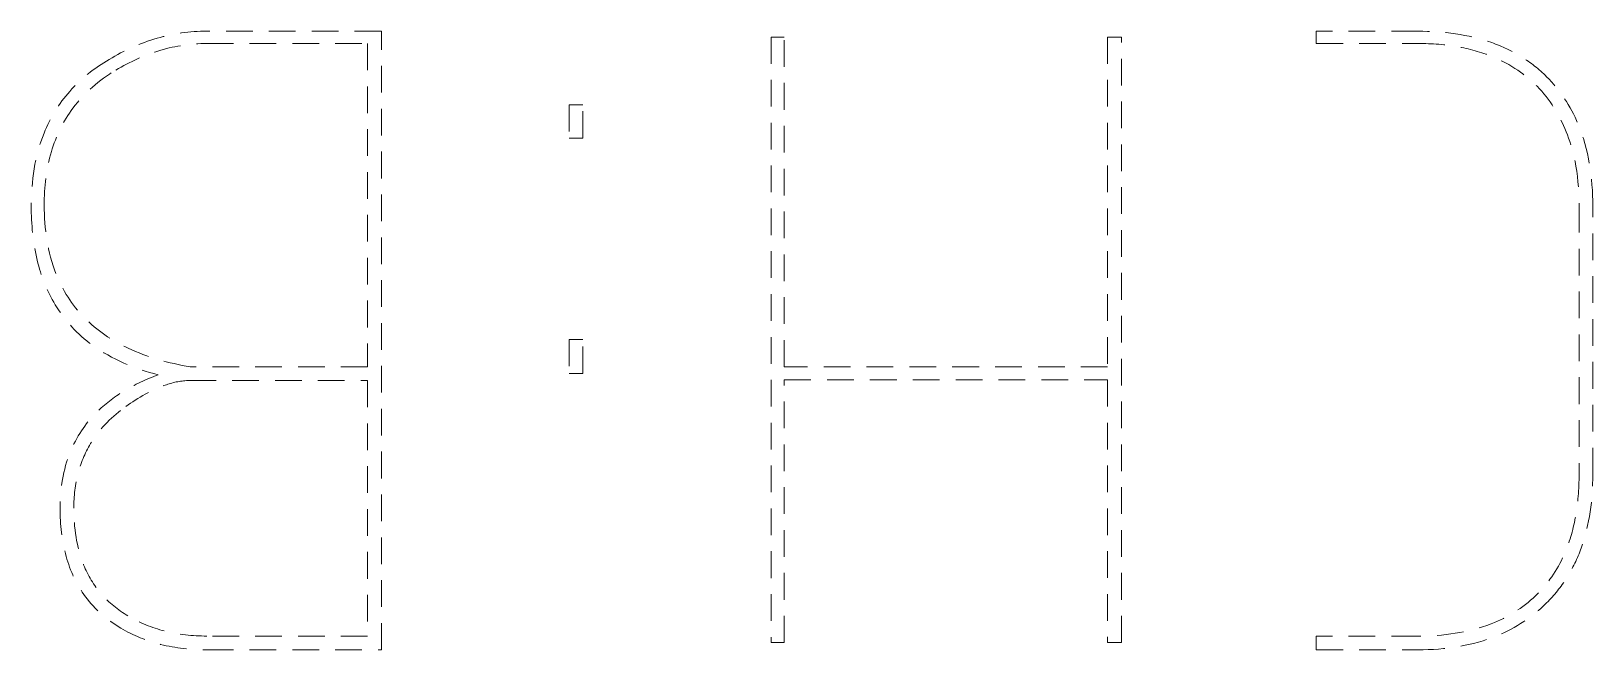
# Model space of a CAD drawing. Header units: inches. Extents: x 6934 to 18973, y 4254 to 7629.
# Drawn here: x 16912.78 to 16922.44, y 4944.4 to 4948.23 of the extents above; entities that cross this region are included whole.
import ezdxf

# ---------------------------------------------------------------- set-up
doc = ezdxf.new("R2010")
doc.units = ezdxf.units.IN
doc.header["$MEASUREMENT"] = 0
doc.linetypes.add('입력 정류부 ASSY$0$DASHED', pattern=[0.2067, 0.1654, -0.0413])
doc.layers.add('입력 정류부 ASSY$0$가려진 것(ISO)', color=2, linetype='입력 정류부 ASSY$0$DASHED', lineweight=18, true_color=0xffff00)

# ---------------------------------------------------------------- blocks, each defined once
blk = doc.blocks.new('입력 정류부 ASSY')
at = {"layer": '입력 정류부 ASSY$0$가려진 것(ISO)'}
for p, q in [((260.8681, 688.22), (259.7865, 688.22)), ((260.8681, 684.3895), (260.8681, 688.22)), ((263.3622, 688.1842), (263.2817, 688.1842)), ((263.2817, 688.1842), (263.2817, 684.4342)), ((263.3622, 686.1416), (263.3622, 688.1842)), ((265.4495, 688.1842), (265.3645, 688.1842)), ((265.3645, 688.1842), (265.3645, 686.1416)), ((265.4495, 684.4342), (265.4495, 688.1842)), ((267.2865, 688.22), (266.6563, 688.22)), ((266.6563, 688.22), (266.6563, 688.144)), ((259.7865, 688.144), (260.7832, 688.144)), ((260.7832, 688.144), (260.7832, 686.1416)), ((266.6563, 688.144), (267.2865, 688.144)), ((262.0302, 687.7641), (262.0302, 687.5585)), ((262.1151, 687.7641), (262.0302, 687.7641)), ((262.1151, 687.5585), (262.1151, 687.7641)), ((262.0302, 687.5585), (262.1151, 687.5585)), ((268.2832, 687.1383), (268.2832, 685.4756)), ((268.3681, 685.4756), (268.3681, 687.1383)), ((262.1151, 686.3114), (262.0302, 686.3114)), ((262.0302, 686.3114), (262.0302, 686.1014)), ((262.1151, 686.1014), (262.1151, 686.3114)), ((260.7832, 686.1416), (259.6837, 686.1416)), ((265.3645, 686.1416), (263.3622, 686.1416)), ((259.6792, 686.0567), (260.7832, 686.0567)), ((260.7832, 686.0567), (260.7832, 684.4744)), ((262.0302, 686.1014), (262.1151, 686.1014)), ((263.3622, 684.4342), (263.3622, 686.0612)), ((263.3622, 686.0612), (265.3645, 686.0612)), ((265.3645, 686.0612), (265.3645, 684.4342)), ((260.7832, 684.4744), (259.7865, 684.4744)), ((259.7865, 684.3895), (260.8681, 684.3895)), ((263.2817, 684.4342), (263.3622, 684.4342)), ((265.3645, 684.4342), (265.4495, 684.4342)), ((267.2865, 684.4744), (266.6563, 684.4744)), ((266.6563, 684.4744), (266.6563, 684.3895)), ((266.6563, 684.3895), (267.2865, 684.3895))]:
    blk.add_line(p, q, dxfattribs=at)
for points, knots in [([(259.7865, 688.22), (259.682, 688.22), (259.5796, 688.2054), (259.3749, 688.1462), (259.2762, 688.1015), (259.1831, 688.0457)], [-0.06392639, -0.06392639, -0.06392639, -0.06392639, -0.03258242, -0.03258242, 0, 0, 0, 0]), ([(268.0821, 687.9384), (268.035, 687.9854), (267.9832, 688.0265), (267.8686, 688.0977), (267.8069, 688.1267), (267.5971, 688.201), (267.4405, 688.22), (267.2865, 688.22)], [-0.08666899, -0.08666899, -0.08666899, -0.08666899, -0.06672773, -0.06672773, -0.04621118, -0.04621118, 0, 0, 0, 0]), ([(259.2233, 687.9786), (259.3112, 688.0311), (259.4044, 688.0738), (259.5953, 688.1298), (259.6899, 688.144), (259.7865, 688.144)], [-0.0596938, -0.0596938, -0.0596938, -0.0596938, -0.0289705, -0.0289705, 0, 0, 0, 0]), ([(267.2865, 688.144), (267.3715, 688.144), (267.4571, 688.1375), (267.6168, 688.108), (267.6906, 688.0866), (267.8886, 688.0015), (267.971, 687.9322), (268.1025, 687.7977), (268.1617, 687.7027), (268.2428, 687.5003), (268.2832, 687.3547), (268.2832, 687.1383)], [-0.2356436, -0.2356436, -0.2356436, -0.2356436, -0.2074616, -0.2074616, -0.1818256, -0.1818256, -0.1355349, -0.1355349, -0.0649169, -0.0649169, 0, 0, 0, 0]), ([(259.1831, 688.0457), (259.0916, 687.9923), (259.0087, 687.9271), (258.8706, 687.7706), (258.8179, 687.684), (258.7222, 687.446), (258.7004, 687.292), (258.7004, 687.1383)], [-0.1086918, -0.1086918, -0.1086918, -0.1086918, -0.0769143, -0.0769143, -0.0460979, -0.0460979, 0, 0, 0, 0]), ([(258.7808, 687.1428), (258.7808, 687.2547), (258.7935, 687.3671), (258.8541, 687.5721), (258.8978, 687.6626), (259.0302, 687.8403), (259.1204, 687.9173), (259.2233, 687.9786)], [-0.1000749, -0.1000749, -0.1000749, -0.1000749, -0.0664847, -0.0664847, -0.0359497, -0.0359497, 0, 0, 0, 0]), ([(268.3681, 687.1383), (268.3681, 687.3118), (268.3437, 687.4876), (268.2302, 687.757), (268.166, 687.8544), (268.0821, 687.9384)], [-0.08770898, -0.08770898, -0.08770898, -0.08770898, -0.0356232, -0.0356232, 0, 0, 0, 0]), ([(258.7004, 687.1383), (258.7004, 687.0254), (258.7109, 686.9112), (258.7612, 686.7041), (258.7972, 686.611), (258.9089, 686.4267), (258.9859, 686.3439), (259.2005, 686.1874), (259.3416, 686.1296), (259.487, 686.0924)], [-0.1435293, -0.1435293, -0.1435293, -0.1435293, -0.1096532, -0.1096532, -0.0796242, -0.0796242, -0.0450431, -0.0450431, 0, 0, 0, 0]), ([(259.6837, 686.1416), (259.5523, 686.1644), (259.4203, 686.2007), (259.1989, 686.3051), (259.1067, 686.3668), (258.9523, 686.5246), (258.8947, 686.6152), (258.8008, 686.8516), (258.7808, 686.9979), (258.7808, 687.1428)], [-0.1496798, -0.1496798, -0.1496798, -0.1496798, -0.1096671, -0.1096671, -0.076279, -0.076279, -0.0434814, -0.0434814, 0, 0, 0, 0]), ([(259.487, 686.0924), (259.4126, 686.0651), (259.34, 686.0316), (259.2113, 685.9532), (259.1545, 685.9098), (259.0339, 685.7885), (258.9798, 685.7071), (258.8971, 685.5039), (258.8792, 685.3852), (258.8792, 685.2656)], [-0.1109822, -0.1109822, -0.1109822, -0.1109822, -0.0872116, -0.0872116, -0.0657864, -0.0657864, -0.0358965, -0.0358965, 0, 0, 0, 0]), ([(259.2859, 685.8958), (259.3615, 685.9492), (259.4488, 686.0011), (259.5825, 686.0464), (259.6309, 686.0567), (259.6792, 686.0567)], [-0.04237642, -0.04237642, -0.04237642, -0.04237642, -0.01449357, -0.01449357, 0, 0, 0, 0]), ([(258.9641, 685.2656), (258.9641, 685.3403), (258.9724, 685.4147), (259.0101, 685.5547), (259.0377, 685.6186), (259.1299, 685.7648), (259.2022, 685.8365), (259.2859, 685.8958)], [-0.07428684, -0.07428684, -0.07428684, -0.07428684, -0.05186491, -0.05186491, -0.03077947, -0.03077947, 0, 0, 0, 0]), ([(268.2832, 685.4756), (268.2832, 685.3857), (268.2764, 685.295), (268.2452, 685.1279), (268.2228, 685.0508), (268.1475, 684.8816), (268.0892, 684.7964), (267.9343, 684.6471), (267.8423, 684.5903), (267.5966, 684.4945), (267.44, 684.4744), (267.2865, 684.4744)], [-0.1614576, -0.1614576, -0.1614576, -0.1614576, -0.1345181, -0.1345181, -0.1105292, -0.1105292, -0.0790434, -0.0790434, -0.046072, -0.046072, 0, 0, 0, 0]), ([(268.0821, 684.68), (268.1298, 684.727), (268.1715, 684.7788), (268.2439, 684.8934), (268.2734, 684.9551), (268.3488, 685.1649), (268.3681, 685.3214), (268.3681, 685.4756)], [-0.08690636, -0.08690636, -0.08690636, -0.08690636, -0.06684085, -0.06684085, -0.04625894, -0.04625894, 0, 0, 0, 0]), ([(258.8792, 685.2656), (258.8792, 685.1655), (258.8896, 685.0644), (258.9417, 684.8774), (258.9807, 684.793), (259.0958, 684.6381), (259.1696, 684.5742), (259.2546, 684.5236)], [-0.08792897, -0.08792897, -0.08792897, -0.08792897, -0.05789871, -0.05789871, -0.02969023, -0.02969023, 0, 0, 0, 0]), ([(259.2993, 684.5996), (259.2371, 684.6361), (259.1814, 684.6809), (259.0873, 684.7893), (259.0512, 684.8499), (258.9802, 685.0264), (258.9641, 685.1469), (258.9641, 685.2656)], [-0.0786337, -0.0786337, -0.0786337, -0.0786337, -0.05701744, -0.05701744, -0.03560308, -0.03560308, 0, 0, 0, 0]), ([(267.2865, 684.3895), (267.4545, 684.3895), (267.6234, 684.4136), (267.8931, 684.5255), (267.9945, 684.5925), (268.0821, 684.68)], [-0.08758989, -0.08758989, -0.08758989, -0.08758989, -0.03715522, -0.03715522, 0, 0, 0, 0]), ([(259.7865, 684.4744), (259.6986, 684.4744), (259.6112, 684.4839), (259.4461, 684.5263), (259.3703, 684.5573), (259.2993, 684.5996)], [-0.05114918, -0.05114918, -0.05114918, -0.05114918, -0.02479518, -0.02479518, 0, 0, 0, 0]), ([(259.2546, 684.5236), (259.332, 684.4781), (259.4145, 684.445), (259.5947, 684.3996), (259.6904, 684.3895), (259.7865, 684.3895)], [-0.055735, -0.055735, -0.055735, -0.055735, -0.02881262, -0.02881262, 0, 0, 0, 0])]:
    blk.add_open_spline(points, degree=3, knots=knots, dxfattribs=at)

msp = doc.modelspace()

# ---------------------------------------------------------------- block references
msp.add_blockref('입력 정류부 ASSY', (16654.0752, 4260.0122))

doc.saveas('drawing.dxf')
